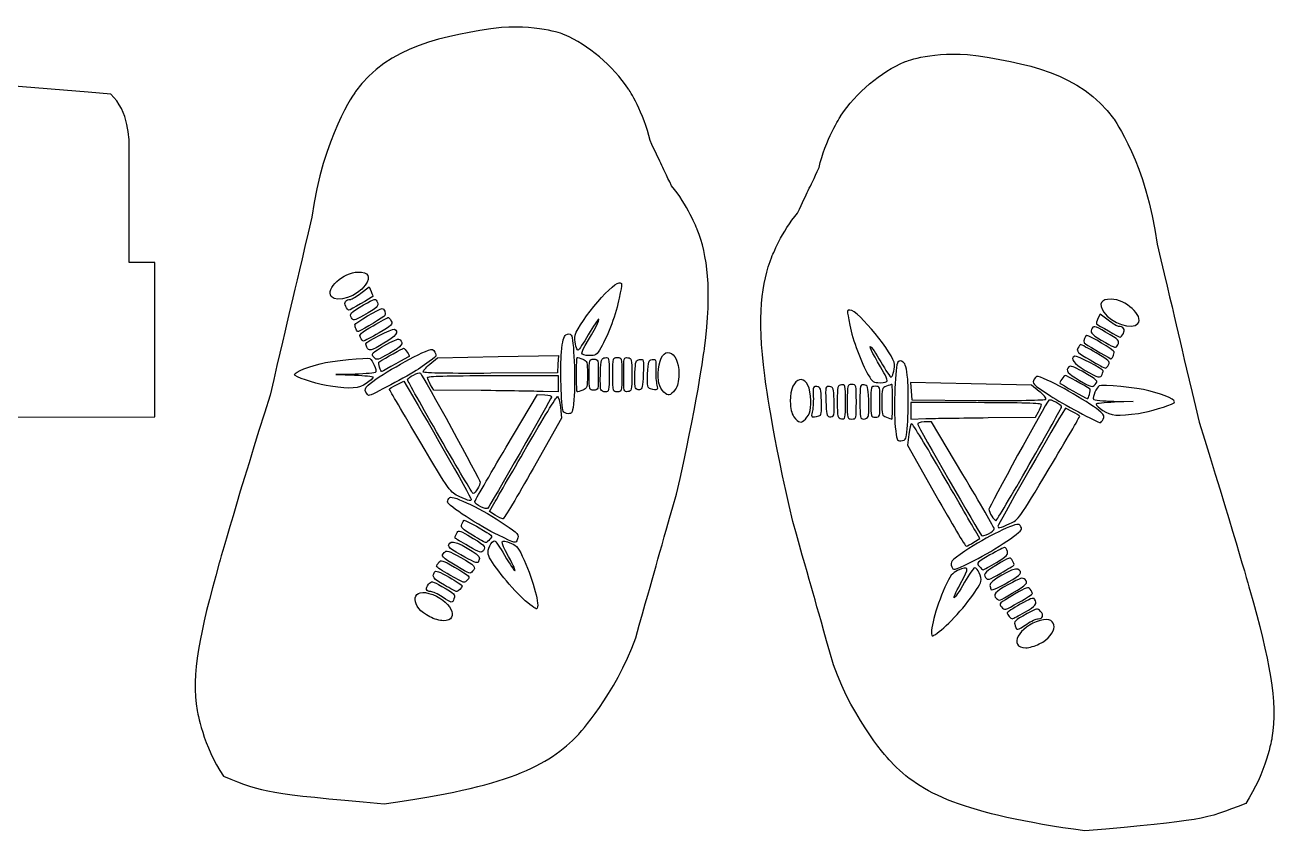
# Model space of a CAD drawing. Extents: x 81 to 204, y 60 to 194.
# Drawn here: x 138.72 to 164.88, y 60.18 to 77 of the extents above; entities that cross this region are included whole.
import ezdxf

# ---------------------------------------------------------------- set-up
doc = ezdxf.new("R2010")
doc.units = 0
doc.layers.add('Layer_1', color=7, linetype='CONTINUOUS')

msp = doc.modelspace()

# ---------------------------------------------------------------- linework, layer by layer
at = {"layer": 'Layer_1', "color": 5}
for points in [[(140.504885, 75.561067), (140.037092, 75.599271), (132.658444, 76.200922), (117.830058, 76.186132), (117.154826, 76.209217)], [(132.720066, 68.809116), (141.422674, 68.82396), (141.422674, 72.047751), (141.422674, 72.047751), (140.890805, 72.047751), (140.890805, 74.551073)]]:
    msp.add_lwpolyline(points, dxfattribs=at)
at = {"layer": 'Layer_1', "color": 1}
for points in [[(145.615633, 75.613262)], [(161.445404, 75.047538)]]:
    msp.add_lwpolyline(points, close=True, dxfattribs=at)
at = {"layer": 'Layer_1', "color": 2}
for points in [[(145.729428, 71.404833), (145.898513, 71.533899), (145.942278, 71.437847)], [(161.33161, 70.83911), (161.162524, 70.968175), (161.11876, 70.872124)], [(147.168393, 69.91988), (147.329138, 70.051123), (148.591943, 70.078196), (149.854748, 70.105269), (149.84308, 69.922766), (149.831412, 69.740264), (148.440611, 69.730321)], [(145.611307, 69.713311), (145.205972, 69.705316), (145.594588, 69.693028)], [(148.485503, 69.683393), (149.850395, 69.683393), (149.850395, 69.512782), (149.850395, 69.342171), (149.537609, 69.350992)], [(146.473367, 69.492438), (146.622309, 69.568422), (146.696803, 69.445816)], [(148.237398, 69.370563), (147.249975, 69.381313), (147.185294, 69.490811)], [(159.892645, 69.354156), (159.731899, 69.485399), (158.469094, 69.512472), (157.206289, 69.539546), (157.217958, 69.357043), (157.229626, 69.174541), (158.620426, 69.164598)], [(148.763089, 68.185801), (149.418652, 69.285297), (149.568174, 69.28073)], [(158.575534, 69.11767), (157.210642, 69.11767), (157.210642, 68.947058), (157.210642, 68.776447), (157.523428, 68.785268)], [(161.449731, 69.147588), (161.855066, 69.139592), (161.46645, 69.127305)], [(149.893647, 69.021133), (149.917936, 68.794883), (149.324937, 67.742412)], [(158.82364, 68.804839), (159.811063, 68.815589), (159.875743, 68.925087)], [(160.58767, 68.926714), (160.438728, 69.002699), (160.364234, 68.880093)], [(158.297948, 67.620077), (157.642385, 68.719573), (157.492863, 68.715006)], [(157.16739, 68.455409), (157.143101, 68.22916), (157.736101, 67.176688)], [(148.533322, 66.76813), (148.410528, 66.846772), (148.502373, 67.004452)], [(158.527715, 66.202407), (158.650509, 66.281049), (158.558664, 66.438728)]]:
    msp.add_lwpolyline(points, dxfattribs=at)
for points in [[(145.108774, 71.335546)], [(145.411916, 71.128934)], [(145.531196, 70.891104)], [(145.62769, 70.651691)], [(161.952263, 70.769823)], [(145.719479, 70.476457)], [(161.649121, 70.563211)], [(145.854555, 70.274156)], [(150.343475, 70.147836)], [(161.529841, 70.325381)], [(146.003333, 70.061233)], [(146.118586, 69.856828)], [(161.341558, 69.910734)], [(161.433347, 70.085967)], [(147.028716, 69.754507)], [(150.229531, 69.70235)], [(150.494928, 69.70235)], [(150.987806, 69.70235)], [(151.215287, 69.70235)], [(161.206482, 69.708433)], [(145.093399, 69.46021)], [(145.834349, 69.336939)], [(148.237398, 69.370563)], [(150.73848, 69.392914)], [(151.459747, 69.428436)], [(151.772986, 69.406515)], [(152.052723, 69.338836)], [(156.717563, 69.582113)], [(161.057704, 69.49551)], [(155.84575, 69.136627)], [(156.073231, 69.136627)], [(156.566109, 69.136627)], [(156.831506, 69.136627)], [(160.032321, 69.188783)], [(160.942451, 69.291104)], [(149.952271, 68.939263)], [(155.288051, 68.840792)], [(155.60129, 68.862712)], [(156.322557, 68.82719)], [(158.82364, 68.80484)], [(161.967638, 68.894486)], [(155.008314, 68.773113)], [(161.226689, 68.771216)], [(147.37653, 68.390165)], [(157.108766, 68.373539)], [(159.684507, 67.824442)], [(147.783781, 67.158129)], [(148.229587, 66.945592)], [(148.533316, 66.768131)], [(159.277256, 66.592405)], [(148.06061, 66.34832)], [(148.600563, 66.349552)], [(158.527721, 66.202407)], [(158.83145, 66.379869)], [(147.812065, 65.939003)], [(147.973856, 66.122021)], [(147.731526, 65.703682)], [(158.460474, 65.783829)], [(159.000427, 65.782596)], [(147.585055, 65.516695)], [(159.087181, 65.556298)], [(147.471312, 65.307146)], [(159.248972, 65.37328)], [(147.42578, 65.060875)], [(149.108837, 65.030179)], [(159.329511, 65.137959)], [(159.475983, 64.950972)], [(147.167647, 64.645052)], [(159.589725, 64.741423)], [(157.9522, 64.464456)], [(159.635257, 64.495152)], [(159.893391, 64.079328)]]:
    msp.add_lwpolyline(points, close=True, dxfattribs=at)
at = {"layer": 'Layer_1', "color": 1}
for points in [[(148.665119, 76.954204), (147.449614, 76.786015), (146.301811, 76.561413), (145.615633, 75.613262)], [(149.982135, 76.798435), (149.982135, 76.798435), (149.514932, 77.002104), (148.665119, 76.954204)], [(151.317028, 75.663133), (150.992669, 76.162163), (150.468689, 76.586363), (149.982135, 76.798435)], [(157.078902, 76.232712), (157.078902, 76.232712), (157.546105, 76.436381), (158.395918, 76.38848)], [(158.395918, 76.38848), (159.611423, 76.220292), (160.759226, 75.995689), (161.445404, 75.047538)], [(155.744009, 75.09741), (156.068368, 75.59644), (156.592348, 76.020639), (157.078902, 76.232712)], [(145.615633, 75.613262), (145.615633, 75.613262), (144.929484, 74.665103), (144.704939, 72.993341)], [(151.766152, 74.590242), (151.641419, 75.164106), (151.317028, 75.663133), (151.317028, 75.663133)], [(155.294885, 74.024518), (155.419618, 74.598383), (155.744009, 75.09741), (155.744009, 75.09741)], [(161.445404, 75.047538), (161.445404, 75.047538), (162.131553, 74.09938), (162.356098, 72.427618)], [(152.215278, 73.642091), (151.990705, 74.116168), (151.990705, 74.116168), (151.766152, 74.590242)], [(154.845759, 73.076368), (155.070333, 73.550444), (155.070333, 73.550444), (155.294885, 74.024518)], [(152.751736, 72.731368), (152.751736, 72.731368), (152.539664, 73.267829), (152.215278, 73.642091)], [(144.704939, 72.993341), (144.268285, 71.134468), (144.268285, 71.134468), (143.831639, 69.275618)], [(154.309301, 72.165645), (154.309301, 72.165645), (154.521373, 72.702105), (154.845759, 73.076368)], [(152.901427, 70.248695), (153.063617, 71.496284), (152.963832, 72.194908), (152.751736, 72.731368)], [(162.356098, 72.427618), (162.792752, 70.568744), (162.792752, 70.568744), (163.229398, 68.709895)], [(154.15961, 69.682972), (153.99742, 70.930561), (154.097205, 71.629185), (154.309301, 72.165645)], [(152.31509, 67.204643), (152.739258, 69.001138), (152.901427, 70.248695), (152.901427, 70.248695)], [(154.745947, 66.63892), (154.321779, 68.435415), (154.15961, 69.682972), (154.15961, 69.682972)], [(143.831639, 69.275618), (143.182895, 67.229594), (142.771197, 65.769933), (142.771197, 65.769933)], [(163.229398, 68.709895), (163.878142, 66.66387), (164.289841, 65.20421), (164.289841, 65.20421)], [(151.466746, 64.210489), (151.890919, 65.707555), (151.890919, 65.707555), (152.31509, 67.204643)], [(155.594291, 63.644766), (155.170118, 65.141831), (155.170118, 65.141831), (154.745947, 66.63892)], [(142.771197, 65.769933), (142.359506, 64.310301), (142.184862, 63.437007), (142.3096, 62.68845)], [(164.289841, 65.20421), (164.701531, 63.744578), (164.876175, 62.871283), (164.751437, 62.122727)], [(150.269063, 62.189421), (150.269063, 62.189421), (151.042546, 63.012809), (151.466746, 64.210489)], [(156.791974, 61.623697), (156.791974, 61.623697), (156.018491, 62.447086), (155.594291, 63.644766)], [(142.3096, 62.68845), (142.3096, 62.68845), (142.434362, 61.939918), (142.858538, 61.316126)], [(146.217078, 60.740857), (148.783518, 61.099474), (149.641335, 61.521216), (150.269063, 62.189421)], [(164.751437, 62.122727), (164.751437, 62.122727), (164.626675, 61.374194), (164.202499, 60.750403)], [(160.843959, 60.175133), (158.277519, 60.533751), (157.419703, 60.955493), (156.791974, 61.623697)], [(142.858538, 61.316126), (143.731825, 60.966801), (143.731825, 60.966801), (146.217078, 60.740857)], [(164.202499, 60.750403), (163.329212, 60.401078), (163.329212, 60.401078), (160.843959, 60.175133)]]:
    msp.add_open_spline(points, degree=3, dxfattribs=at)
at = {"layer": 'Layer_1', "color": 5}
msp.add_open_spline([(140.890805, 74.551073), (140.890805, 74.551073), (140.890805, 75.215314), (140.504885, 75.561067)], degree=3, dxfattribs=at)
at = {"layer": 'Layer_1', "color": 2}
for points in [[(145.108774, 71.335546), (144.979985, 71.490728), (145.368127, 71.844473), (145.667192, 71.844473)], [(145.667192, 71.844473), (145.887128, 71.844473), (145.939439, 71.752327), (145.820834, 71.573827)], [(145.820834, 71.573827), (145.664954, 71.339228), (145.227273, 71.192764), (145.108774, 71.335546)], [(145.942278, 71.437847), (145.966355, 71.385019), (145.981137, 71.337216), (145.975144, 71.331619)], [(150.192135, 70.479986), (150.191077, 70.683963), (150.952643, 71.61699), (151.120254, 71.61699)], [(151.120254, 71.61699), (151.189194, 71.61699), (151.188956, 71.646276), (151.1229, 71.30074)], [(145.411916, 71.128934), (145.367424, 71.212069), (145.411387, 71.273823), (145.515858, 71.275187)], [(145.975144, 71.331619), (145.946929, 71.305269), (145.494022, 71.048286), (145.4758, 71.048286)], [(145.531196, 70.891104), (145.485351, 70.976766), (145.496226, 70.988165), (145.785824, 71.158034)], [(145.515858, 71.275187), (145.540332, 71.275505), (145.636432, 71.333847), (145.729428, 71.404833)], [(145.785824, 71.158034), (146.017412, 71.293877), (146.04219, 71.29851), (146.075324, 71.212166)], [(146.075324, 71.212166), (146.105336, 71.133954), (146.06146, 71.092415), (145.786316, 70.938471)], [(151.1229, 71.30074), (151.064101, 70.993415), (150.888825, 70.520818), (150.737501, 70.261577)], [(161.393845, 71.278749), (161.173909, 71.278749), (161.121599, 71.186604), (161.240204, 71.008103)], [(161.952263, 70.769823), (162.081052, 70.925005), (161.69291, 71.278749), (161.393845, 71.278749)], [(145.4758, 71.048286), (145.464423, 71.048286), (145.435657, 71.084577), (145.411916, 71.128934)], [(145.786316, 70.938471), (145.578697, 70.822312), (145.568978, 70.820508), (145.531196, 70.891104)], [(145.604065, 70.7448), (145.604065, 70.777391), (146.117821, 71.086199), (146.172043, 71.086199)], [(146.229423, 70.934198), (146.214236, 70.909612), (145.79007, 70.654815), (145.675082, 70.601198)], [(145.981772, 70.722896), (146.147436, 70.81845), (146.291703, 70.896631), (146.302369, 70.896631)], [(146.172043, 71.086199), (146.212114, 71.086199), (146.254299, 70.974448), (146.229423, 70.934198)], [(146.302369, 70.896631), (146.313032, 70.896631), (146.339707, 70.863093), (146.361644, 70.822104)], [(155.940783, 71.051267), (155.871843, 71.051267), (155.872081, 71.080553), (155.938137, 70.735016)], [(156.868902, 69.914262), (156.869961, 70.118239), (156.108395, 71.051267), (155.940783, 71.051267)], [(161.240204, 71.008103), (161.396083, 70.773505), (161.833764, 70.62704), (161.952263, 70.769823)], [(145.627692, 70.651691), (145.614701, 70.685556), (145.604065, 70.727455), (145.604065, 70.7448)], [(145.675082, 70.601198), (145.662012, 70.595102), (145.640686, 70.617824), (145.62769, 70.651691)], [(145.719479, 70.476457), (145.685057, 70.540775), (145.715299, 70.569201), (145.981772, 70.722896)], [(145.831541, 70.346706), (145.831541, 70.386425), (146.383869, 70.668998), (146.428232, 70.651975)], [(146.361644, 70.822104), (146.397281, 70.755516), (146.370243, 70.72926), (146.107852, 70.575665)], [(146.428232, 70.651975), (146.535153, 70.610945), (146.450986, 70.496999), (146.210481, 70.35716)], [(150.411965, 70.308969), (150.614105, 70.645069), (150.724349, 70.858717), (150.695641, 70.858717)], [(150.695641, 70.858717), (150.677861, 70.858717), (150.579502, 70.713698), (150.477079, 70.536451)], [(155.938137, 70.735016), (155.996936, 70.427692), (156.172212, 69.955095), (156.323536, 69.695854)], [(160.985713, 70.646442), (160.955702, 70.568231), (160.999578, 70.526692), (161.274721, 70.372747)], [(161.275213, 70.592311), (161.043626, 70.728153), (161.018847, 70.732786), (160.985713, 70.646442)], [(161.11876, 70.872124), (161.094682, 70.819296), (161.0799, 70.771493), (161.085893, 70.765896)], [(161.085893, 70.765896), (161.114108, 70.739546), (161.567015, 70.482562), (161.585237, 70.482562)], [(161.545179, 70.709464), (161.520705, 70.709781), (161.424606, 70.768124), (161.33161, 70.83911)], [(161.649121, 70.563211), (161.693614, 70.646346), (161.64965, 70.708099), (161.545179, 70.709464)], [(145.786282, 70.403753), (145.770936, 70.403753), (145.740879, 70.43647), (145.719479, 70.476457)], [(146.107852, 70.575665), (145.946331, 70.481113), (145.801622, 70.403753), (145.786282, 70.403753)], [(146.273003, 70.337796), (146.44321, 70.43621), (146.517227, 70.461181), (146.547877, 70.430532)], [(146.547877, 70.430532), (146.628247, 70.350162), (146.588128, 70.298839), (146.326557, 70.1474)], [(149.91533, 70.17227), (149.937608, 70.4097), (149.961767, 70.500967), (150.010485, 70.531597)], [(150.010485, 70.531597), (150.057901, 70.561409), (150.087749, 70.5607), (150.119441, 70.529005)], [(150.119441, 70.529005), (150.174866, 70.473579), (150.211574, 69.573804), (150.174538, 69.178547)], [(150.264615, 70.214185), (150.231402, 70.214185), (150.192812, 70.355699), (150.192135, 70.479986)], [(150.477079, 70.536451), (150.374653, 70.359205), (150.279046, 70.214185), (150.264615, 70.214185)], [(160.888995, 70.520476), (160.848923, 70.520476), (160.806738, 70.408724), (160.831614, 70.368474)], [(161.456972, 70.179076), (161.456972, 70.211667), (160.943216, 70.520476), (160.888995, 70.520476)], [(161.274721, 70.372747), (161.482341, 70.256589), (161.492059, 70.254784), (161.529841, 70.325381)], [(161.529841, 70.325381), (161.575686, 70.411043), (161.564811, 70.422442), (161.275213, 70.592311)], [(161.585237, 70.482562), (161.596614, 70.482562), (161.62538, 70.518854), (161.649121, 70.563211)], [(145.85456, 70.274156), (145.841913, 70.30714), (145.831541, 70.339788), (145.831541, 70.346706)], [(146.210481, 70.35716), (145.937126, 70.198224), (145.888083, 70.186787), (145.854555, 70.274156)], [(145.880405, 69.484547), (146.068455, 69.657282), (146.821375, 70.093208), (147.14262, 70.215345)], [(146.003333, 70.061233), (145.932475, 70.13953), (145.935549, 70.142682), (146.273003, 70.337796)], [(146.326557, 70.1474), (146.078023, 70.00351), (146.059936, 69.998688), (146.003333, 70.061233)], [(146.104584, 69.964936), (146.237993, 70.049756), (146.602114, 70.252099), (146.621341, 70.252099)], [(146.621341, 70.252099), (146.650162, 70.252099), (146.753937, 70.098319), (146.734633, 70.084218)], [(147.274573, 70.171963), (147.322076, 70.0832), (147.323378, 70.084523), (146.928902, 69.820137)], [(147.14262, 70.215345), (147.215716, 70.243136), (147.240918, 70.23485), (147.274573, 70.171963)], [(149.952271, 68.939265), (149.911123, 69.046496), (149.886577, 69.865742), (149.91533, 70.17227)], [(150.493388, 70.100444), (150.398542, 70.100444), (150.343385, 70.117883), (150.343475, 70.147836)], [(150.343416, 70.147836), (150.34349, 70.173901), (150.374341, 70.246411), (150.411965, 70.308969)], [(150.737501, 70.261577), (150.651937, 70.114993), (150.629895, 70.100444), (150.493388, 70.100444)], [(151.943884, 69.820095), (151.987127, 70.341582), (152.374915, 70.242969), (152.367708, 69.712318)], [(156.649072, 69.743246), (156.446933, 70.079345), (156.336688, 70.292994), (156.365396, 70.292994)], [(156.365396, 70.292994), (156.383176, 70.292994), (156.481535, 70.147974), (156.583958, 69.970728)], [(160.699394, 70.25638), (160.663757, 70.189793), (160.690795, 70.163537), (160.953185, 70.009941)], [(160.758668, 70.330907), (160.748006, 70.330907), (160.72133, 70.29737), (160.699394, 70.25638)], [(161.079265, 70.157172), (160.913601, 70.252727), (160.769334, 70.330907), (160.758668, 70.330907)], [(160.831614, 70.368474), (160.846801, 70.343889), (161.270967, 70.089091), (161.385955, 70.035474)], [(161.341558, 69.910734), (161.37598, 69.975051), (161.345738, 70.003478), (161.079265, 70.157172)], [(161.433345, 70.085967), (161.446336, 70.119833), (161.456972, 70.161732), (161.456972, 70.179076)], [(144.353553, 69.682197), (144.283978, 69.726188), (144.526982, 69.841421), (144.880094, 69.931884)], [(144.880094, 69.931884), (145.116016, 69.992325), (145.863643, 70.067795), (145.917124, 70.036568)], [(145.917124, 70.036568), (145.970041, 70.005672), (146.062391, 69.795333), (146.039383, 69.758108)], [(146.118581, 69.856828), (146.104664, 69.912328), (146.09834, 69.960977), (146.104584, 69.964936)], [(146.167825, 69.767048), (146.154675, 69.760926), (146.132519, 69.801328), (146.118586, 69.856828)], [(146.734633, 70.084218), (146.71815, 70.072174), (146.197766, 69.780984), (146.167825, 69.767048)], [(147.02874, 69.754508), (147.017125, 69.77328), (147.079982, 69.847696), (147.168393, 69.91988)], [(150.229531, 69.70235), (150.229531, 69.900449), (150.23694, 70.06253), (150.246015, 70.06253)], [(150.246015, 70.06253), (150.25509, 70.06253), (150.306266, 70.04589), (150.359754, 70.025555)], [(150.359754, 70.025555), (150.452295, 69.990371), (150.457008, 69.974713), (150.457008, 69.70235)], [(150.494928, 69.70235), (150.494928, 70.020825), (150.495986, 70.024616), (150.589713, 70.024616)], [(150.589713, 70.024616), (150.683381, 70.024616), (150.684497, 70.020825), (150.684497, 69.70235)], [(150.730191, 69.743615), (150.740563, 70.021859), (150.747548, 70.04445), (150.826679, 70.055688)], [(150.826679, 70.055688), (150.910045, 70.067528), (150.911984, 70.059556), (150.911984, 69.704987)], [(150.987806, 69.70235), (150.987806, 70.061266), (150.98807, 70.06253), (151.082591, 70.06253)], [(151.082591, 70.06253), (151.177042, 70.06253), (151.177375, 70.06126), (151.177375, 69.70235)], [(151.215287, 69.70235), (151.215287, 70.059653), (151.21714, 70.067533), (151.300595, 70.055688)], [(151.300595, 70.055688), (151.381843, 70.04415), (151.385899, 70.027345), (151.385899, 69.70235)], [(151.450384, 69.744025), (151.460782, 69.983929), (151.468931, 70.006683), (151.548608, 70.017982)], [(151.548608, 70.017982), (151.633936, 70.030084), (151.635296, 70.024649), (151.624435, 69.715092)], [(151.716106, 69.714905), (151.726213, 69.981896), (151.733965, 70.006632), (151.810792, 70.017561)], [(151.810792, 70.017561), (151.889583, 70.028768), (151.894007, 70.016608), (151.88662, 69.809035)], [(156.583958, 69.970728), (156.686384, 69.793482), (156.781992, 69.648462), (156.796422, 69.648462)], [(156.796422, 69.648462), (156.829635, 69.648462), (156.868225, 69.789976), (156.868902, 69.914262)], [(156.941597, 69.963281), (156.886172, 69.907855), (156.849463, 69.008081), (156.8865, 68.612824)], [(157.050552, 69.965874), (157.003136, 69.995686), (156.973289, 69.994977), (156.941597, 69.963281)], [(157.145708, 69.606547), (157.12343, 69.843977), (157.09927, 69.935243), (157.050552, 69.965874)], [(160.513161, 69.864808), (160.432791, 69.784438), (160.472909, 69.733115), (160.73448, 69.581676)], [(160.788035, 69.772073), (160.617828, 69.870486), (160.54381, 69.895458), (160.513161, 69.864808)], [(160.632806, 70.086251), (160.525885, 70.045221), (160.610051, 69.931276), (160.850556, 69.791437)], [(161.229496, 69.780983), (161.229496, 69.820701), (160.677168, 70.103275), (160.632806, 70.086251)], [(160.953185, 70.009941), (161.114706, 69.91539), (161.259415, 69.83803), (161.274756, 69.83803)], [(161.274756, 69.83803), (161.290102, 69.83803), (161.320158, 69.870747), (161.341558, 69.910734)], [(161.385955, 70.035474), (161.399026, 70.029378), (161.420351, 70.052101), (161.433347, 70.085967)], [(145.093399, 69.46021), (144.866547, 69.493253), (144.458966, 69.615546), (144.353553, 69.682197)], [(145.594588, 69.693028), (145.808327, 69.686271), (145.983204, 69.666596), (145.983204, 69.64931)], [(146.039383, 69.758108), (146.026868, 69.737867), (145.83424, 69.717709), (145.611307, 69.713311)], [(145.983204, 69.64931), (145.983204, 69.632022), (145.918306, 69.572905), (145.838987, 69.517938)], [(146.928902, 69.820137), (146.716226, 69.6776), (145.945051, 69.266343), (145.89044, 69.266343)], [(147.37653, 68.390165), (147.006396, 69.033316), (146.703669, 69.574603), (146.703801, 69.593025)], [(146.703801, 69.593025), (146.704066, 69.643714), (146.93903, 69.76689), (146.969605, 69.732427)], [(146.969605, 69.732427), (147.035929, 69.657666), (148.220107, 67.503391), (148.220107, 67.457496)], [(148.440611, 69.730321), (147.645076, 69.724633), (147.040778, 69.734986), (147.028716, 69.754507)], [(147.120611, 69.641851), (147.120611, 69.671196), (147.521372, 69.683393), (148.485503, 69.683393)], [(147.185294, 69.490811), (147.149718, 69.551035), (147.120611, 69.619003), (147.120611, 69.641851)], [(150.246015, 69.34217), (150.23694, 69.34217), (150.229531, 69.504251), (150.229531, 69.70235)], [(150.457008, 69.70235), (150.457008, 69.429987), (150.452298, 69.41433), (150.359754, 69.379146)], [(150.589713, 69.380084), (150.496042, 69.380084), (150.494928, 69.383875), (150.494928, 69.70235)], [(150.684497, 69.70235), (150.684497, 69.383875), (150.683439, 69.380084), (150.589713, 69.380084)], [(150.738472, 69.392914), (150.727757, 69.420822), (150.724026, 69.578638), (150.730191, 69.743615)], [(150.911984, 69.704987), (150.911984, 69.365578), (150.90701, 69.34217), (150.834969, 69.34217)], [(151.082591, 69.34217), (150.988137, 69.34217), (150.987806, 69.34344), (150.987806, 69.70235)], [(151.177375, 69.70235), (151.177375, 69.343434), (151.177111, 69.34217), (151.082591, 69.34217)], [(151.300595, 69.349012), (151.21719, 69.337166), (151.215287, 69.345048), (151.215287, 69.70235)], [(151.385899, 69.70235), (151.385899, 69.377355), (151.381825, 69.360551), (151.300595, 69.349012)], [(151.45975, 69.428436), (151.448346, 69.458111), (151.44414, 69.600127), (151.450384, 69.744025)], [(151.624435, 69.715092), (151.615148, 69.450033), (151.602792, 69.397859), (151.546915, 69.38718)], [(151.772975, 69.406515), (151.713899, 69.421861), (151.706517, 69.461898), (151.716106, 69.714905)], [(151.88662, 69.809035), (151.882307, 69.687801), (151.891885, 69.541691), (151.907945, 69.484346)], [(152.052723, 69.338836), (151.951112, 69.440448), (151.922786, 69.565695), (151.943884, 69.820095)], [(152.367708, 69.712318), (152.365591, 69.553883), (152.34326, 69.461339), (152.290036, 69.390067)], [(155.117154, 69.254371), (155.07391, 69.775859), (154.686122, 69.677246), (154.693329, 69.146595)], [(156.323536, 69.695854), (156.4091, 69.54927), (156.431142, 69.534721), (156.567649, 69.534721)], [(156.717621, 69.582113), (156.717547, 69.608177), (156.686696, 69.680688), (156.649072, 69.743246)], [(157.108766, 68.373542), (157.149914, 68.480772), (157.17446, 69.300018), (157.145708, 69.606547)], [(159.786464, 69.60624), (159.738961, 69.517476), (159.737659, 69.5188), (160.132136, 69.254414)], [(159.918418, 69.649622), (159.845321, 69.677412), (159.820119, 69.669127), (159.786464, 69.60624)], [(161.180633, 68.918823), (160.992582, 69.091559), (160.239663, 69.527484), (159.918418, 69.649622)], [(160.439696, 69.686375), (160.410875, 69.686375), (160.3071, 69.532596), (160.326404, 69.518494)], [(160.956453, 69.399213), (160.823044, 69.484033), (160.458924, 69.686375), (160.439696, 69.686375)], [(161.057704, 69.49551), (161.128562, 69.573807), (161.125488, 69.576958), (160.788035, 69.772073)], [(160.850556, 69.791437), (161.123911, 69.6325), (161.172954, 69.621063), (161.206482, 69.708433)], [(161.206477, 69.708433), (161.219124, 69.741417), (161.229496, 69.774065), (161.229496, 69.780983)], [(145.838987, 69.517938), (145.681787, 69.408998), (145.527169, 69.397026), (145.093399, 69.46021)], [(145.834349, 69.336939), (145.804921, 69.391923), (145.815113, 69.424565), (145.880405, 69.484547)], [(145.89044, 69.266343), (145.88036, 69.266343), (145.855126, 69.298111), (145.834349, 69.336939)], [(146.324425, 69.396972), (146.324425, 69.407685), (146.391449, 69.450646), (146.473367, 69.492438)], [(146.959157, 68.311016), (146.610054, 68.897577), (146.324425, 69.386257), (146.324425, 69.396972)], [(146.696803, 69.445816), (146.980355, 68.979124), (148.03054, 67.136347), (148.03054, 67.105481)], [(149.537609, 69.350992), (149.365574, 69.355844), (148.78048, 69.364652), (148.237398, 69.370563)], [(150.359754, 69.379146), (150.306266, 69.35881), (150.255085, 69.34217), (150.246015, 69.34217)], [(150.834969, 69.34217), (150.792609, 69.34217), (150.749188, 69.365004), (150.73848, 69.392914)], [(151.546915, 69.38718), (151.51036, 69.380195), (151.471132, 69.398761), (151.459747, 69.428436)], [(151.907945, 69.484346), (151.938063, 69.376652), (151.922497, 69.367676), (151.772986, 69.406515)], [(152.290036, 69.390067), (152.190484, 69.256729), (152.144711, 69.246847), (152.052723, 69.338836)], [(155.250245, 69.451837), (155.171454, 69.463045), (155.16703, 69.450885), (155.174418, 69.243312)], [(155.344932, 69.149182), (155.334824, 69.416173), (155.327072, 69.440909), (155.250245, 69.451837)], [(155.512429, 69.452258), (155.427101, 69.46436), (155.425741, 69.458926), (155.436602, 69.149368)], [(155.610653, 69.178302), (155.600255, 69.418206), (155.592106, 69.440959), (155.512429, 69.452258)], [(155.760443, 69.489965), (155.679194, 69.478426), (155.675138, 69.461622), (155.675138, 69.136627)], [(155.84575, 69.136627), (155.84575, 69.49393), (155.843898, 69.50181), (155.760443, 69.489965)], [(155.978447, 69.496807), (155.883995, 69.496807), (155.883662, 69.495537), (155.883662, 69.136627)], [(156.073231, 69.136627), (156.073231, 69.495543), (156.072967, 69.496807), (155.978447, 69.496807)], [(156.234358, 69.489965), (156.150993, 69.501805), (156.149053, 69.493833), (156.149053, 69.139264)], [(156.330846, 69.177892), (156.320475, 69.456136), (156.31349, 69.478727), (156.234358, 69.489965)], [(156.471325, 69.458893), (156.377657, 69.458893), (156.37654, 69.455101), (156.37654, 69.136627)], [(156.566109, 69.136627), (156.566109, 69.455102), (156.565051, 69.458893), (156.471325, 69.458893)], [(156.567649, 69.534721), (156.662495, 69.534721), (156.717653, 69.552159), (156.717563, 69.582113)], [(156.701283, 69.459831), (156.608742, 69.424647), (156.60403, 69.408989), (156.60403, 69.136627)], [(156.815022, 69.496807), (156.805947, 69.496807), (156.754771, 69.480167), (156.701283, 69.459831)], [(156.831506, 69.136627), (156.831506, 69.334726), (156.824097, 69.496807), (156.815022, 69.496807)], [(160.032297, 69.188784), (160.043913, 69.207556), (159.981055, 69.281973), (159.892645, 69.354156)], [(160.326404, 69.518494), (160.342888, 69.50645), (160.863272, 69.215261), (160.893212, 69.201325)], [(160.73448, 69.581676), (160.983015, 69.437786), (161.001102, 69.432964), (161.057704, 69.49551)], [(160.942456, 69.291104), (160.956374, 69.346604), (160.962697, 69.395253), (160.956453, 69.399213)], [(161.143914, 69.470845), (161.090997, 69.439948), (160.998646, 69.22961), (161.021654, 69.192384)], [(162.180943, 69.36616), (161.945022, 69.426601), (161.197394, 69.502071), (161.143914, 69.470845)], [(162.707484, 69.116474), (162.77706, 69.160465), (162.534055, 69.275697), (162.180943, 69.36616)], [(149.707031, 69.229769), (149.696579, 69.184353), (148.417966, 66.958294), (148.374743, 66.910278)], [(149.193872, 68.200789), (149.523682, 68.77205), (149.810586, 69.241232), (149.831441, 69.243414)], [(149.568174, 69.28073), (149.664853, 69.27778), (149.713928, 69.259767), (149.707031, 69.229769)], [(149.831441, 69.243414), (149.85229, 69.24561), (149.880286, 69.14557), (149.893647, 69.021133)], [(150.174538, 69.178547), (150.149137, 68.907415), (150.141166, 68.8872), (150.059742, 68.8872)], [(154.693329, 69.146595), (154.695446, 68.98816), (154.717777, 68.895616), (154.771001, 68.824343)], [(155.008314, 68.773113), (155.109925, 68.874724), (155.138252, 68.999971), (155.117154, 69.254371)], [(155.174418, 69.243312), (155.17873, 69.122077), (155.169152, 68.975967), (155.153092, 68.918623)], [(155.288062, 68.840792), (155.347138, 68.856138), (155.35452, 68.896175), (155.344932, 69.149182)], [(155.436602, 69.149368), (155.445889, 68.88431), (155.458245, 68.832135), (155.514123, 68.821456)], [(155.601287, 68.862712), (155.612691, 68.892388), (155.616898, 69.034403), (155.610653, 69.178302)], [(155.675138, 69.136627), (155.675138, 68.811631), (155.679213, 68.794828), (155.760443, 68.783288)], [(155.760443, 68.783288), (155.843847, 68.771443), (155.84575, 68.779325), (155.84575, 69.136627)], [(155.883662, 69.136627), (155.883662, 68.777711), (155.883927, 68.776447), (155.978447, 68.776447)], [(155.978447, 68.776447), (156.072901, 68.776447), (156.073231, 68.777717), (156.073231, 69.136627)], [(156.149053, 69.139264), (156.149053, 68.799854), (156.154027, 68.776447), (156.226068, 68.776447)], [(156.322565, 68.82719), (156.333281, 68.855099), (156.337011, 69.012915), (156.330846, 69.177892)], [(156.37654, 69.136627), (156.37654, 68.818152), (156.377598, 68.814361), (156.471325, 68.814361)], [(156.471325, 68.814361), (156.564995, 68.814361), (156.566109, 68.818152), (156.566109, 69.136627)], [(156.60403, 69.136627), (156.60403, 68.864264), (156.608739, 68.848606), (156.701283, 68.813422)], [(156.815022, 68.776447), (156.824097, 68.776447), (156.831506, 68.938528), (156.831506, 69.136627)], [(159.940426, 69.076128), (159.940426, 69.105472), (159.539665, 69.11767), (158.575534, 69.11767)], [(158.620426, 69.164598), (159.415962, 69.158909), (160.020259, 69.169262), (160.032321, 69.188783)], [(160.091432, 69.166704), (160.025109, 69.091942), (158.84093, 66.937668), (158.84093, 66.891773)], [(159.875743, 68.925087), (159.911319, 68.985311), (159.940426, 69.05328), (159.940426, 69.076128)], [(160.357236, 69.027302), (160.356971, 69.07799), (160.122007, 69.201167), (160.091432, 69.166704)], [(160.132136, 69.254414), (160.344811, 69.111877), (161.115987, 68.70062), (161.170597, 68.70062)], [(160.893212, 69.201325), (160.906362, 69.195202), (160.928518, 69.235604), (160.942451, 69.291104)], [(161.021654, 69.192384), (161.034169, 69.172143), (161.226797, 69.151986), (161.449731, 69.147588)], [(161.46645, 69.127305), (161.252711, 69.120547), (161.077834, 69.100873), (161.077834, 69.083586)], [(161.077834, 69.083586), (161.077834, 69.066298), (161.142731, 69.007182), (161.222051, 68.952215)], [(161.967638, 68.894486), (162.19449, 68.92753), (162.602072, 69.049823), (162.707484, 69.116474)], [(150.059742, 68.8872), (150.01162, 68.8872), (149.963259, 68.910629), (149.952271, 68.939263)], [(154.771001, 68.824343), (154.870553, 68.691006), (154.916326, 68.681124), (155.008314, 68.773113)], [(155.153092, 68.918623), (155.122974, 68.810928), (155.13854, 68.801953), (155.288051, 68.840792)], [(155.514123, 68.821456), (155.550678, 68.814471), (155.589905, 68.833037), (155.60129, 68.862712)], [(156.226068, 68.776447), (156.268428, 68.776447), (156.311849, 68.799281), (156.322557, 68.82719)], [(156.701283, 68.813422), (156.754771, 68.793086), (156.805952, 68.776447), (156.815022, 68.776447)], [(157.523428, 68.785268), (157.695463, 68.790121), (158.280557, 68.798929), (158.82364, 68.80484)], [(160.364234, 68.880093), (160.080682, 68.413401), (159.030497, 66.570623), (159.030497, 66.539757)], [(159.684507, 67.824442), (160.054642, 68.467593), (160.357368, 69.00888), (160.357236, 69.027302)], [(160.10188, 67.745293), (160.450983, 68.331853), (160.736613, 68.820534), (160.736613, 68.831249)], [(160.736613, 68.831249), (160.736613, 68.841962), (160.669588, 68.884923), (160.58767, 68.926714)], [(161.226689, 68.771216), (161.256116, 68.8262), (161.245924, 68.858841), (161.180633, 68.918823)], [(161.222051, 68.952215), (161.379251, 68.843275), (161.533868, 68.831303), (161.967638, 68.894486)], [(156.8865, 68.612824), (156.9119, 68.341691), (156.919872, 68.321477), (157.001295, 68.321477)], [(157.229597, 68.677691), (157.208747, 68.679887), (157.180752, 68.579847), (157.16739, 68.455409)], [(157.867165, 67.635065), (157.537356, 68.206327), (157.250451, 68.675509), (157.229597, 68.677691)], [(157.492863, 68.715006), (157.396184, 68.712056), (157.347109, 68.694043), (157.354007, 68.664045)], [(157.354007, 68.664045), (157.364458, 68.61863), (158.643072, 66.39257), (158.686294, 66.344555)], [(161.170597, 68.70062), (161.180678, 68.70062), (161.205911, 68.732388), (161.226689, 68.771216)], [(147.783781, 67.158129), (147.594871, 67.244096), (147.590616, 67.250045), (146.959157, 68.311016)], [(148.073572, 67.219901), (148.060343, 67.220377), (147.74666, 67.747014), (147.37653, 68.390165)], [(157.001295, 68.321477), (157.049417, 68.321477), (157.097778, 68.344906), (157.108766, 68.373539)], [(148.106944, 67.045791), (148.107209, 67.068074), (148.402527, 67.581078), (148.763089, 68.185801)], [(148.502373, 67.004452), (148.552888, 67.091175), (148.864063, 67.629527), (149.193872, 68.200789)], [(158.987465, 66.654178), (159.000694, 66.654654), (159.314377, 67.181291), (159.684507, 67.824442)], [(149.324937, 67.742412), (148.998786, 67.163552), (148.714877, 66.689838), (148.694022, 66.689714)], [(158.558664, 66.438728), (158.508149, 66.525452), (158.196975, 67.063804), (157.867165, 67.635065)], [(158.954093, 66.480067), (158.953828, 66.502351), (158.65851, 67.015354), (158.297948, 67.620077)], [(159.277256, 66.592405), (159.466167, 66.678372), (159.470421, 66.684322), (160.10188, 67.745293)], [(148.220107, 67.457496), (148.220107, 67.398035), (148.109418, 67.218563), (148.073572, 67.219901)], [(147.537662, 67.045801), (147.537662, 67.073397), (147.56002, 67.114532), (147.587349, 67.137212)], [(148.600563, 66.349552), (148.214051, 66.532765), (147.537662, 66.975829), (147.537662, 67.045801)], [(147.587349, 67.137212), (147.649364, 67.18868), (148.286221, 66.876921), (148.722465, 66.581543)], [(148.03054, 67.105481), (148.03054, 67.052843), (148.001547, 67.059028), (147.783781, 67.158129)], [(148.229587, 66.945593), (148.161816, 66.978419), (148.106627, 67.023508), (148.106944, 67.045791)], [(157.736101, 67.176688), (158.062251, 66.597829), (158.34616, 66.124115), (158.367015, 66.123991)], [(148.374743, 66.910278), (148.362678, 66.896874), (148.297358, 66.912765), (148.229587, 66.945592)], [(148.694022, 66.689714), (148.673173, 66.6896), (148.600854, 66.724877), (148.533316, 66.768131)], [(158.84093, 66.891773), (158.84093, 66.832312), (158.951619, 66.652839), (158.987465, 66.654178)], [(147.725496, 66.381662), (147.767602, 66.460337), (147.768811, 66.460172), (147.962669, 66.349455)], [(148.06061, 66.34832), (147.843167, 66.478787), (147.810483, 66.512117), (147.835007, 66.578406)], [(147.835007, 66.578406), (147.850777, 66.621041), (147.873496, 66.658924), (147.885493, 66.662591)], [(147.885493, 66.662591), (147.897478, 66.666258), (148.037991, 66.594483), (148.197723, 66.503091)], [(148.197723, 66.503091), (148.475965, 66.343893), (148.485458, 66.333956), (148.424078, 66.266131)], [(148.722465, 66.581543), (149.01995, 66.380116), (149.034465, 66.36263), (148.993283, 66.255305)], [(159.473689, 66.571489), (159.411673, 66.622957), (158.774816, 66.311198), (158.338572, 66.015819)], [(158.460474, 65.783829), (158.846987, 65.967042), (159.523375, 66.410106), (159.523375, 66.480077)], [(158.83145, 66.37987), (158.899221, 66.412696), (158.95441, 66.457785), (158.954093, 66.480067)], [(159.030497, 66.539757), (159.030497, 66.487119), (159.05949, 66.493305), (159.277256, 66.592405)], [(159.523375, 66.480077), (159.523375, 66.507674), (159.501018, 66.548809), (159.473689, 66.571489)], [(147.812063, 65.939003), (147.539954, 66.09584), (147.508915, 66.138024), (147.615945, 66.205537)], [(147.615945, 66.205537), (147.693823, 66.254662), (148.233027, 65.94246), (148.203443, 65.865371)], [(147.69591, 66.289847), (147.688899, 66.296853), (147.702234, 66.338169), (147.725496, 66.381662)], [(147.973856, 66.122021), (147.827991, 66.207321), (147.702916, 66.282842), (147.69591, 66.289847)], [(147.962669, 66.349455), (148.297876, 66.15801), (148.346533, 66.110926), (148.288928, 66.033743)], [(148.337453, 66.195544), (148.325044, 66.195658), (148.200467, 66.264407), (148.06061, 66.34832)], [(148.424078, 66.266131), (148.388843, 66.227194), (148.349859, 66.19543), (148.337453, 66.195544)], [(148.386385, 65.952665), (148.363287, 66.044696), (148.453732, 66.23325), (148.520974, 66.23325)], [(148.520974, 66.23325), (148.539521, 66.23325), (148.632774, 66.097885), (148.728201, 65.93244)], [(148.993283, 66.255305), (148.962901, 66.176132), (148.970026, 66.174421), (148.600563, 66.349552)], [(148.812254, 65.904748), (148.622373, 66.253089), (148.62844, 66.280548), (148.872733, 66.178476)], [(158.367015, 66.123991), (158.387864, 66.123877), (158.460183, 66.159154), (158.527721, 66.202407)], [(158.686294, 66.344555), (158.698359, 66.331151), (158.76368, 66.347042), (158.83145, 66.379869)], [(147.731526, 65.703682), (147.414816, 65.894162), (147.394086, 65.916355), (147.465841, 65.98811)], [(147.465841, 65.98811), (147.517403, 66.039671), (147.554066, 66.028667), (147.8141, 65.883577)], [(148.182197, 65.794142), (148.182197, 65.748436), (148.059126, 65.796603), (147.812065, 65.939003)], [(148.288928, 66.033743), (148.242417, 65.971424), (148.221237, 65.977358), (147.973856, 66.122021)], [(149.108837, 65.030179), (148.83013, 65.28527), (148.423612, 65.804346), (148.386385, 65.952665)], [(148.728201, 65.93244), (148.965798, 65.520518), (149.033936, 65.49807), (148.812254, 65.904748)], [(148.872733, 66.178476), (148.982583, 66.132578), (149.025597, 66.075746), (149.138159, 65.827774)], [(158.338572, 66.015819), (158.041087, 65.814392), (158.026572, 65.796906), (158.067754, 65.689581)], [(158.863314, 65.937368), (158.585072, 65.778169), (158.575579, 65.768232), (158.63696, 65.700407)], [(159.175545, 66.096868), (159.163559, 66.100535), (159.023046, 66.02876), (158.863314, 65.937368)], [(159.000427, 65.782596), (159.21787, 65.913063), (159.250554, 65.946394), (159.22603, 66.012683)], [(159.22603, 66.012683), (159.210261, 66.055318), (159.187541, 66.093201), (159.175545, 66.096868)], [(147.310181, 65.698108), (147.310181, 65.713383), (147.331506, 65.753464), (147.357573, 65.787178)], [(147.585055, 65.516695), (147.433874, 65.601198), (147.310181, 65.682834), (147.310181, 65.698108)], [(147.357573, 65.787178), (147.400092, 65.842171), (147.433564, 65.831541), (147.683004, 65.683836)], [(147.683004, 65.683836), (148.021462, 65.483422), (148.01452, 65.490169), (147.955472, 65.419023)], [(148.06087, 65.596301), (148.002222, 65.537651), (148.01393, 65.533834), (147.731526, 65.703682)], [(147.8141, 65.883577), (148.108005, 65.719589), (148.143195, 65.678624), (148.06087, 65.596301)], [(148.203443, 65.865371), (148.191775, 65.834916), (148.182197, 65.802863), (148.182197, 65.794142)], [(149.138159, 65.827774), (149.332617, 65.399382), (149.472953, 64.859398), (149.401327, 64.815132)], [(158.067754, 65.689581), (158.098137, 65.610409), (158.091011, 65.608698), (158.460474, 65.783829)], [(158.248783, 65.339025), (158.438664, 65.687366), (158.432597, 65.714825), (158.188304, 65.612752)], [(158.540064, 65.667527), (158.521516, 65.667527), (158.428264, 65.532162), (158.332836, 65.366716)], [(158.674652, 65.386941), (158.697751, 65.478973), (158.607305, 65.667527), (158.540064, 65.667527)], [(158.63696, 65.700407), (158.672194, 65.661471), (158.711178, 65.629707), (158.723585, 65.629821)], [(159.098368, 65.783732), (158.763161, 65.592287), (158.714504, 65.545203), (158.772109, 65.468019)], [(158.723585, 65.629821), (158.735994, 65.629935), (158.86057, 65.698684), (159.000427, 65.782596)], [(159.445092, 65.639814), (159.367215, 65.688938), (158.828011, 65.376736), (158.857594, 65.299648)], [(159.087181, 65.556298), (159.233047, 65.641597), (159.358121, 65.717118), (159.365127, 65.724123)], [(159.335541, 65.815939), (159.293435, 65.894613), (159.292226, 65.894449), (159.098368, 65.783732)], [(159.365127, 65.724123), (159.372139, 65.73113), (159.358804, 65.772445), (159.335541, 65.815939)], [(147.471312, 65.307146), (147.238119, 65.43932), (147.204953, 65.483676), (147.266633, 65.580902)], [(147.266633, 65.580902), (147.290392, 65.618353), (147.362, 65.592914), (147.569362, 65.473362)], [(147.569362, 65.473362), (147.718746, 65.387235), (147.840971, 65.304594), (147.840971, 65.289714)], [(147.955472, 65.419023), (147.892028, 65.342575), (147.900622, 65.340309), (147.585055, 65.516695)], [(158.188304, 65.612752), (158.078454, 65.566855), (158.035441, 65.510023), (157.922879, 65.262051)], [(158.772109, 65.468019), (158.818621, 65.405701), (158.839801, 65.411635), (159.087181, 65.556298)], [(159.595196, 65.422387), (159.543634, 65.473948), (159.506971, 65.462944), (159.246937, 65.317853)], [(159.248975, 65.37328), (159.521084, 65.530117), (159.552122, 65.572301), (159.445092, 65.639814)], [(159.329511, 65.137959), (159.646221, 65.328438), (159.666952, 65.350632), (159.595196, 65.422387)], [(147.167633, 64.645052), (146.767071, 64.843327), (146.752043, 65.243688), (147.149218, 65.135997)], [(147.19106, 65.171668), (147.090822, 65.171668), (147.067531, 65.24372), (147.141387, 65.32533)], [(147.141387, 65.32533), (147.206353, 65.397118), (147.211189, 65.396319), (147.419973, 65.279339)], [(147.42578, 65.060875), (147.332969, 65.121811), (147.227345, 65.171668), (147.19106, 65.171668)], [(147.419973, 65.279339), (147.694137, 65.125725), (147.70153, 65.118219), (147.671571, 65.02383)], [(147.729126, 65.172253), (147.717669, 65.172544), (147.601641, 65.233276), (147.471312, 65.307146)], [(147.840971, 65.289714), (147.840971, 65.257575), (147.758934, 65.171417), (147.729126, 65.172253)], [(157.922879, 65.262051), (157.72842, 64.833659), (157.588084, 64.293675), (157.65971, 64.249409)], [(157.9522, 64.464456), (158.230908, 64.719546), (158.637425, 65.238622), (158.674652, 65.386941)], [(158.332836, 65.366716), (158.095239, 64.954794), (158.027101, 64.932347), (158.248783, 65.339025)], [(158.857594, 65.299648), (158.869262, 65.269193), (158.87884, 65.23714), (158.87884, 65.228419)], [(158.87884, 65.228419), (158.87884, 65.182713), (159.001911, 65.23088), (159.248972, 65.37328)], [(159.246937, 65.317853), (158.953032, 65.153866), (158.917842, 65.112901), (159.000168, 65.030577)], [(159.703464, 65.221455), (159.660946, 65.276448), (159.627473, 65.265818), (159.378034, 65.118113)], [(159.750857, 65.132385), (159.750857, 65.147659), (159.729531, 65.187741), (159.703464, 65.221455)], [(147.149218, 65.135997), (147.591868, 65.015972), (147.82767, 64.564983), (147.447727, 64.565079)], [(147.671571, 65.02383), (147.640001, 64.924364), (147.631828, 64.925596), (147.42578, 65.060875)], [(149.401327, 64.815132), (149.382436, 64.803459), (149.250819, 64.900229), (149.108837, 65.030179)], [(159.000168, 65.030577), (159.058815, 64.971928), (159.047108, 64.968111), (159.329511, 65.137959)], [(159.378034, 65.118113), (159.039575, 64.917699), (159.046517, 64.924445), (159.105565, 64.8533)], [(159.105565, 64.8533), (159.169009, 64.776852), (159.160416, 64.774586), (159.475983, 64.950972)], [(159.491675, 64.907639), (159.342291, 64.821512), (159.220066, 64.73887), (159.220066, 64.723991)], [(159.475983, 64.950972), (159.627163, 65.035475), (159.750857, 65.11711), (159.750857, 65.132385)], [(159.794404, 65.015178), (159.770645, 65.05263), (159.699038, 65.027191), (159.491675, 64.907639)], [(159.589725, 64.741423), (159.822919, 64.873597), (159.856084, 64.917953), (159.794404, 65.015178)], [(147.447727, 64.565079), (147.38251, 64.565096), (147.256475, 64.601083), (147.167647, 64.645052)], [(159.220066, 64.723991), (159.220066, 64.691852), (159.302103, 64.605694), (159.331911, 64.606529)], [(159.331911, 64.606529), (159.343368, 64.60682), (159.459396, 64.667553), (159.589725, 64.741423)], [(159.641065, 64.713615), (159.3669, 64.560001), (159.359507, 64.552496), (159.389466, 64.458106)], [(159.919651, 64.759606), (159.854685, 64.831394), (159.849848, 64.830596), (159.641065, 64.713615)], [(159.869978, 64.605944), (159.970215, 64.605944), (159.993507, 64.677997), (159.919651, 64.759606)], [(159.893404, 64.079328), (160.293966, 64.277604), (160.308994, 64.677965), (159.911819, 64.570273)], [(157.65971, 64.249409), (157.678601, 64.237736), (157.810219, 64.334506), (157.9522, 64.464456)], [(159.911819, 64.570273), (159.46917, 64.450249), (159.233367, 63.99926), (159.61331, 63.999356)], [(159.389466, 64.458106), (159.421036, 64.358641), (159.429209, 64.359873), (159.635257, 64.495152)], [(159.635257, 64.495152), (159.728068, 64.556088), (159.833693, 64.605944), (159.869978, 64.605944)], [(159.61331, 63.999356), (159.678527, 63.999372), (159.804562, 64.03536), (159.893391, 64.079328)]]:
    msp.add_open_spline(points, degree=3, dxfattribs=at)

doc.saveas('drawing.dxf')
